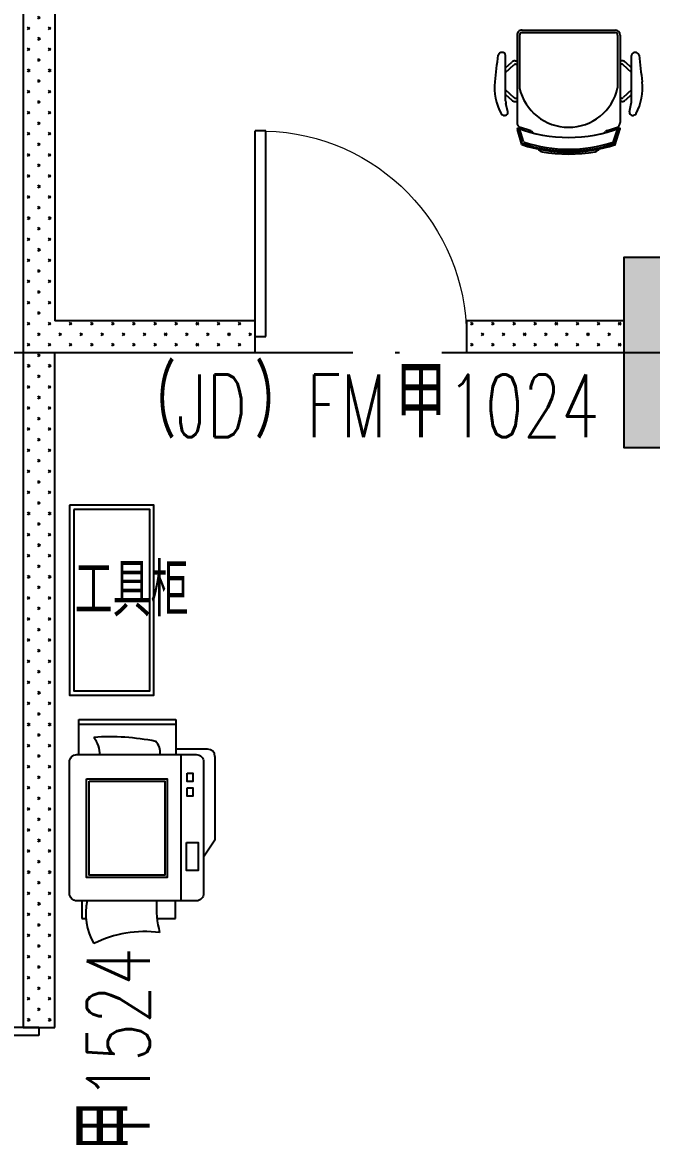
# Model space of a CAD drawing. Extents: x -18502 to 259858, y -468734 to 127958.
# Drawn here: x 6303 to 9281, y -283872 to -278549 of the extents above; entities that cross this region are included whole.
import ezdxf

# ---------------------------------------------------------------- set-up
doc = ezdxf.new("R2010")
doc.units = 0
doc.header["$LTSCALE"] = 1000
doc.linetypes.add('参照-弱电底图$0$DOTE', pattern=[2.42, 2, -0.2, 0.02, -0.2])
doc.layers.get('0').update_dxf_attribs({"linetype": 'CONTINUOUS'})
for name, color, linetype in [('参照-弱电底图$0$COLUMN', 2, 'CONTINUOUS'), ('参照-弱电底图$0$DOOR_FIRE_TEXT', 7, 'CONTINUOUS'), ('参照-弱电底图$0$DOTE', 14, '参照-弱电底图$0$DOTE'), ('参照-弱电底图$0$FF-活动物品', 51, 'CONTINUOUS'), ('参照-弱电底图$0$PUB_HATCH', 8, 'CONTINUOUS'), ('参照-弱电底图$0$WALL-MOVE', 4, 'CONTINUOUS'), ('参照-弱电底图$0$图层1-防火门', 6, 'CONTINUOUS')]:
    doc.layers.add(name, color=color, linetype=linetype)
doc.styles.add('参照-弱电底图$0$_TCH_WINDOW', font='SIMPLEX', dxfattribs={"height": 3.5, "bigfont": 'GBCBIG.shx'})
doc.styles.add('参照-弱电底图$0$STANDARD', font='GBENOR', dxfattribs={"bigfont": 'GBCBIG'})
pattern_1 = [(45, (1095025.52, 201318.12), (-50.0000013, 50.0000013), [16, -54.71068]), (135, (1095136.83, 201318.12), (-50.0000013, -50.0000013), [16, -54.71068])]

# ---------------------------------------------------------------- blocks, each defined once
blk = doc.blocks.new('参照-弱电底图$0$_FZH')
at = {"color": 0}
blk.add_lwpolyline([(-0.5, -0.5), (0.5, -0.5), (0.5, 0.5), (-0.5, 0.5)], close=True, dxfattribs=at)
at = {"layer": '参照-弱电底图$0$PUB_HATCH', "color": 0}
blk.add_solid([(-0.5, -0.5), (0.5, -0.5), (-0.5, 0.5), (0.5, 0.5)], dxfattribs=at)
blk = doc.blocks.new('参照-弱电底图$0$$DorLib2D$00000001')
at = {"color": 0}
for p, q in [((0.45, 0.975), (0.5, 0.975)), ((0.45, 0), (0.45, 0.975)), ((0.5, 0), (0.5, 0.975)), ((0.5, 0), (0.45, 0))]:
    blk.add_line(p, q, dxfattribs=at)
at = {"color": 0, "lineweight": 13}
blk.add_arc((0.475, 0), 0.975, 91.4693, 180, dxfattribs=at)
blk = doc.blocks.new('参照-弱电底图$0$$DorLib2D$00000002')
at = {"color": 0}
for p, q in [((-0.5, 0), (-0.5, 0.4875)), ((-0.475, 0.4875), (-0.5, 0.4875)), ((-0.475, 0), (-0.475, 0.4875)), ((0.475, 0), (0.475, 0.4875)), ((0.475, 0.4875), (0.5, 0.4875)), ((0.5, 0), (0.5, 0.4875)), ((-0.5, 0), (-0.475, 0)), ((0.5, 0), (0.475, 0))]:
    blk.add_line(p, q, dxfattribs=at)
at = {"color": 0, "lineweight": 13}
for centre, start, end in [((-0.4875, 0), 0, 88.5307), ((0.4875, 0), 91.4693, 180)]:
    blk.add_arc(centre, 0.4875, start, end, dxfattribs=at)
blk = doc.blocks.new('参照-弱电底图$0$打印机平面')
at = {"color": 0, "ltscale": 150.217201}
blk.add_line((-372.3, 654.2), (-372.3, 504), dxfattribs=at)
at = {"color": 0, "ltscale": 200}
for p, q in [((-337.6, 688.8), (59, 688.8)), ((-513.5, 44), (-513.5, 504)), ((-490.3, 44), (-490.3, 504)), ((-346.5, 527.1), (346.5, 527.1))]:
    blk.add_line(p, q, dxfattribs=at)
at = {"color": 0, "ltscale": 96.643078}
blk.add_line((59, 688.8), (139.4, 635.2), dxfattribs=at)
at = {"color": 0, "ltscale": 166.98539}
for p, q in [((-513.5, 504), (-346.5, 504)), ((-346.5, 44), (-513.5, 44))]:
    blk.add_line(p, q, dxfattribs=at)
at = {"color": 0, "ltscale": 84.381102}
for p, q in [((430.9, 502.4), (346.5, 502.4)), ((346.5, 59.1), (430.9, 59.1))]:
    blk.add_line(p, q, dxfattribs=at)
at = {"color": 0, "ltscale": 87.794131}
blk.add_line((430.9, 414.6), (430.9, 502.4), dxfattribs=at)
at = {"color": 0, "ltscale": 18.913786}
blk.add_line((430.9, 59.1), (430.9, 78), dxfattribs=at)
at = {"color": 0, "ltscale": 200}
blk.add_lwpolyline([(-346.5, 34.6), (-346.5, 600.6, -0.414214), (-311.8, 635.2), (311.8, 635.2, -0.414214), (346.5, 600.6), (346.5, 34.6, -0.414214), (311.8, 0), (-311.8, 0, -0.414214)], format="xyb", close=True, dxfattribs=at)
for points in [[(69.6, 553.6), (69.6, 609.9), (202.1, 609.9), (202.1, 553.6)], [(-232.3, 81.4), (-232.3, 462.8), (235.8, 462.8), (235.8, 81.4)], [(-220.7, 92.9), (-220.7, 451.3), (224.3, 451.3), (224.3, 92.9)]]:
    blk.add_lwpolyline(points, close=True, dxfattribs=at)
at = {"color": 0, "ltscale": 132.455141}
for points in [[(-258.4, 556.9), (-258.4, 583.4), (-218.7, 583.4), (-218.7, 556.9)], [(-188.8, 556.9), (-188.8, 583.4), (-149.1, 583.4), (-149.1, 556.9)]]:
    blk.add_lwpolyline(points, close=True, dxfattribs=at)
at = {"color": 0, "ltscale": 54.428093}
blk.add_arc((-337.6, 654.2), 34.6, 90, 180, dxfattribs=at)
at = {"color": 0, "ltscale": 68.588712}
blk.add_arc((-353.8, 349), 81.2, 84.8572, 133.2764, dxfattribs=at)
at = {"color": 0, "ltscale": 151.807855}
blk.add_arc((375.3, 895.2), 483.9, 266.5836, 284.56, dxfattribs=at)
at = {"color": 0, "ltscale": 200}
for centre, radius, start, end in [((1031.3, 356.1), 539, 172.4496, 206.4943), ((676.5, 191.1), 1107.3, 168.7026, 183.9071), ((409.5, 348.5), 271.4, 256.5685, 300.8997)]:
    blk.add_arc(centre, radius, start, end, dxfattribs=at)
at = {"color": 0, "ltscale": 91.29943}
blk.add_arc((-345.7, 9.3), 134.6, 88.9924, 127.8421, dxfattribs=at)

msp = doc.modelspace()

# ---------------------------------------------------------------- hatches: boundary and pattern name
at = {"layer": '参照-弱电底图$0$PUB_HATCH'}
h = msp.add_hatch(dxfattribs=at)
h.set_pattern_fill('石膏板', color=8, scale=20, style=0)
h.set_pattern_definition(pattern_1)
h.paths.add_polyline_path([(6405, -277462.7), (6305, -277412.7), (6305, -280112.7), (6405, -280062.7), (6455, -279962.7), (6455, -277562.7)])
h = msp.add_hatch(dxfattribs=at)
h.set_pattern_fill('石膏板', color=8, scale=20, style=0)
h.set_pattern_definition(pattern_1)
h.paths.add_polyline_path([(6455, -280112.7), (7405, -280112.7), (7405, -279962.7), (6455, -279962.7), (6405, -280062.7)])
h = msp.add_hatch(dxfattribs=at)
h.set_pattern_fill('石膏板', color=8, scale=20, style=0)
h.set_pattern_definition(pattern_1)
h.paths.add_polyline_path([(9150, -280112.7), (9150, -279962.7), (8405, -279962.7), (8405, -280112.7)])
h = msp.add_hatch(dxfattribs=at)
h.set_pattern_fill('石膏板', color=8, scale=20, style=0)
h.set_pattern_definition(pattern_1)
h.paths.add_polyline_path([(6305, -280112.7), (6305, -283312.7), (6455, -283312.7), (6455, -280112.7), (6405, -280062.7)])

# ---------------------------------------------------------------- linework, layer by layer
at = {"layer": '参照-弱电底图$0$DOTE', "color": 8}
msp.add_line((-8652.4, -280112.7), (85036.6, -280112.7), dxfattribs=at)
at = {"layer": '参照-弱电底图$0$FF-活动物品', "color": 0}
for p, q in [((8644.2, -278608.4), (8644.2, -279023.2)), ((8656.2, -278608.4), (8656.2, -278858.7)), ((8668.2, -278584.4), (9108.6, -278584.4)), ((8668.2, -278596.4), (9108.6, -278596.4)), ((9120.6, -278608.4), (9120.6, -278858.7)), ((9132.6, -278608.4), (9132.6, -279023.2)), ((8590.2, -278920.2), (8590.2, -278705)), ((8590.2, -278764.1), (8619.6, -278736.3)), ((8636.1, -278729.7), (8644.2, -278729.7)), ((9140.7, -278729.7), (9132.6, -278729.7)), ((9186.6, -278764.1), (9157.2, -278736.3)), ((9186.6, -278920.2), (9186.6, -278705)), ((8590.2, -278786), (8629.5, -278749)), ((8637.7, -278745.7), (8644.2, -278745.7)), ((9139, -278745.7), (9132.6, -278745.7)), ((9186.6, -278786), (9147.3, -278749)), ((8590.2, -278867.5), (8629.5, -278904.5)), ((8590.2, -278889.4), (8619.6, -278917.2)), ((9186.6, -278867.5), (9147.3, -278904.5)), ((9186.6, -278889.4), (9157.2, -278917.2)), ((8600.5, -278972.3), (8591.7, -278933.4)), ((8636.1, -278923.7), (8644.2, -278923.7)), ((8637.7, -278907.8), (8644.2, -278907.8)), ((9139, -278907.8), (9132.6, -278907.8)), ((9140.7, -278923.7), (9132.6, -278923.7)), ((9176.3, -278972.3), (9185.1, -278933.4)), ((8588.6, -278989.1), (8585.3, -278989.2)), ((9188.1, -278989.1), (9191.5, -278989.2)), ((8645.9, -279047.9), (8645.9, -279056.5)), ((8668.9, -279121.9), (8645.9, -279047.9)), ((8666.9, -279127.6), (8645.9, -279056.5)), ((8674.9, -279112.9), (8655.9, -279051.8)), ((8704.2, -279060), (8660.9, -279046.1)), ((9072.5, -279060), (9115.9, -279046.1)), ((9101.9, -279112.9), (9120.9, -279051.8)), ((9107.9, -279121.9), (9130.9, -279047.9)), ((9109.8, -279127.6), (9130.9, -279056.5)), ((9130.9, -279047.9), (9130.9, -279056.5)), ((8719.7, -279071.9), (8714.1, -279066.1)), ((9057, -279071.9), (9062.6, -279066.1)), ((8668.9, -279121.9), (8666.9, -279127.6)), ((9107.9, -279121.9), (9109.8, -279127.6))]:
    msp.add_line(p, q, dxfattribs=at)
at = {"layer": '参照-弱电底图$0$FF-活动物品', "color": 0, "ltscale": 10}
for points in [[(6525, -280836.7), (6525, -281736.7), (6925, -281736.7), (6925, -280836.7), (6525, -280836.7)], [(6545, -280856.7), (6545, -281716.7), (6905, -281716.7), (6905, -280856.7), (6545, -280856.7)]]:
    msp.add_lwpolyline(points, close=True, dxfattribs=at)
at = {"layer": '参照-弱电底图$0$FF-活动物品', "color": 0}
for centre, radius, start, end in [((8668.2, -278608.4), 24, 90.0001, 180.0001), ((8668.2, -278608.4), 12, 90.0001, 180.0001), ((9108.6, -278608.4), 24, 0.0001, 90.0001), ((9108.6, -278608.4), 12, 0.0001, 90.0001), ((-7241.5, -276929), 15895.6, 353.13205, 353.59246), ((8572.2, -278708.5), 18.3, 10.8386, 162.3463), ((8636.1, -278753.7), 24, 90.0001, 133.3972), ((9140.7, -278753.7), 24, 46.603, 90.0001), ((9204.5, -278708.5), 18.3, 17.6539, 169.1616), ((25018.3, -276928.9), 15895.6, 186.40773, 186.86814), ((8637.7, -278757.7), 12, 90.0001, 133.3228), ((9139, -278757.7), 12, 46.6773, 90.0001), ((8790.9, -278859.6), 252.7, 173.2311, 208.53), ((8985.9, -278859.6), 252.7, 331.4701, 6.769), ((8888.4, -278807.5), 237.8, 192.4559, 347.5443), ((8650.2, -278920.2), 60, 180.0001, 192.7541), ((8636.1, -278899.7), 24, 226.603, 270.0001), ((8637.7, -278895.8), 12, 226.6773, 270.0001), ((9139, -278895.8), 12, 270.0001, 313.3228), ((9140.7, -278899.7), 24, 270.0001, 313.3972), ((9126.6, -278920.2), 60, 347.2461, 0.0001), ((8584.5, -278971.3), 18, 209.8722, 272.3651), ((8585.6, -278974.4), 15, 281.4273, 8.2441), ((9191.1, -278974.4), 15, 171.7561, 258.5729), ((9192.2, -278971.3), 18, 267.6351, 330.128), ((8668.2, -279023.2), 24, 180.0001, 252.2507), ((8888.4, -278428.1), 665.5, 248.6337, 291.3664), ((9108.6, -279023.2), 24, 287.7495, 0.0001), ((8696.9, -279082.8), 24, 44.2307, 72.2507), ((9079.8, -279082.8), 24, 107.7495, 135.7694), ((8888.4, -278464.5), 699.1, 251.5324, 288.4678), ((8888.4, -278464.5), 693.1, 251.5355, 288.4647), ((8679.5, -279111.5), 4.8, 197.2619, 252.1037), ((8888.4, -278464.5), 684.7, 252.1037, 287.8965), ((8767, -279138.1), 24, 207.4592, 260.019), ((8888.4, -278423.5), 748.8, 260.3514, 279.6487), ((9009.7, -279138.1), 24, 279.9812, 332.541), ((9097.3, -279111.5), 4.8, 287.8965, 342.7383)]:
    msp.add_arc(centre, radius, start, end, dxfattribs=at)
at = {"layer": '参照-弱电底图$0$WALL-MOVE', "color": 8}
for p, q in [((6305, -277412.7), (6305, -280112.7)), ((6455, -277562.7), (6455, -279962.7)), ((7405, -279962.7), (6455, -279962.7)), ((7405, -280112.7), (7405, -279962.7)), ((9150, -279962.7), (8405, -279962.7)), ((8405, -279962.7), (8405, -280112.7)), ((6305, -280112.7), (6305, -283312.7)), ((6455, -283312.7), (6455, -280112.7)), ((6455, -280112.7), (7405, -280112.7)), ((8405, -280112.7), (9150, -280112.7)), ((6305, -283312.7), (6455, -283312.7))]:
    msp.add_line(p, q, dxfattribs=at)

# ---------------------------------------------------------------- block references
at = {"layer": '参照-弱电底图$0$COLUMN', "color": 8, "xscale": 900, "yscale": 900, "zscale": 900, "rotation": 180}
msp.add_blockref('参照-弱电底图$0$_FZH', (9600, -280112.7), dxfattribs=at)
at = {"layer": '参照-弱电底图$0$FF-活动物品', "color": 8, "rotation": 270}
msp.add_blockref('参照-弱电底图$0$打印机平面', (6525, -282365.5), dxfattribs=at)
at = {"layer": '参照-弱电底图$0$图层1-防火门', "color": 8, "zscale": 150}
for name, p, xscale, yscale, rotation in [('参照-弱电底图$0$$DorLib2D$00000001', (7905, -280037.7), 1000, -1000, 179.999999999614), ('参照-弱电底图$0$$DorLib2D$00000002', (6380, -284062.7), -1500, -1500, 270.0000000008929)]:
    msp.add_blockref(name, p, dxfattribs=dict(at, xscale=xscale, yscale=yscale, rotation=rotation))

# ---------------------------------------------------------------- texts
at = {"layer": '参照-弱电底图$0$DOOR_FIRE_TEXT', "color": 8, "style": '参照-弱电底图$0$_TCH_WINDOW'}
for s, rotation, p in [('（', 360, (6786.4, -280514.9)), ('）', 360, (7402.1, -280514.9)), ('甲', 360, (8067.9, -280514.9)), ('甲', 90, (6905, -283899.8))]:
    msp.add_text(s, height=337.6, rotation=rotation, dxfattribs=at).set_placement(p)
at = {"layer": '参照-弱电底图$0$DOOR_FIRE_TEXT', "color": 8, "style": '参照-弱电底图$0$_TCH_WINDOW', "width": 0.705882}
for s, rotation, p in [('JD', 360, (7032.1, -280514.9)), ('FM', 360, (7647.9, -280514.9)), ('1024', 360, (8313.6, -280514.9)), ('1524', 90, (6905, -283654))]:
    msp.add_text(s, height=297.5, rotation=rotation, dxfattribs=at).set_placement(p)
at = {"layer": '参照-弱电底图$0$FF-活动物品', "color": 0, "ltscale": 10, "style": '参照-弱电底图$0$STANDARD'}
msp.add_text('工具柜', height=250, dxfattribs=at).set_placement((6549.5, -281363.5))

doc.saveas('drawing.dxf')
